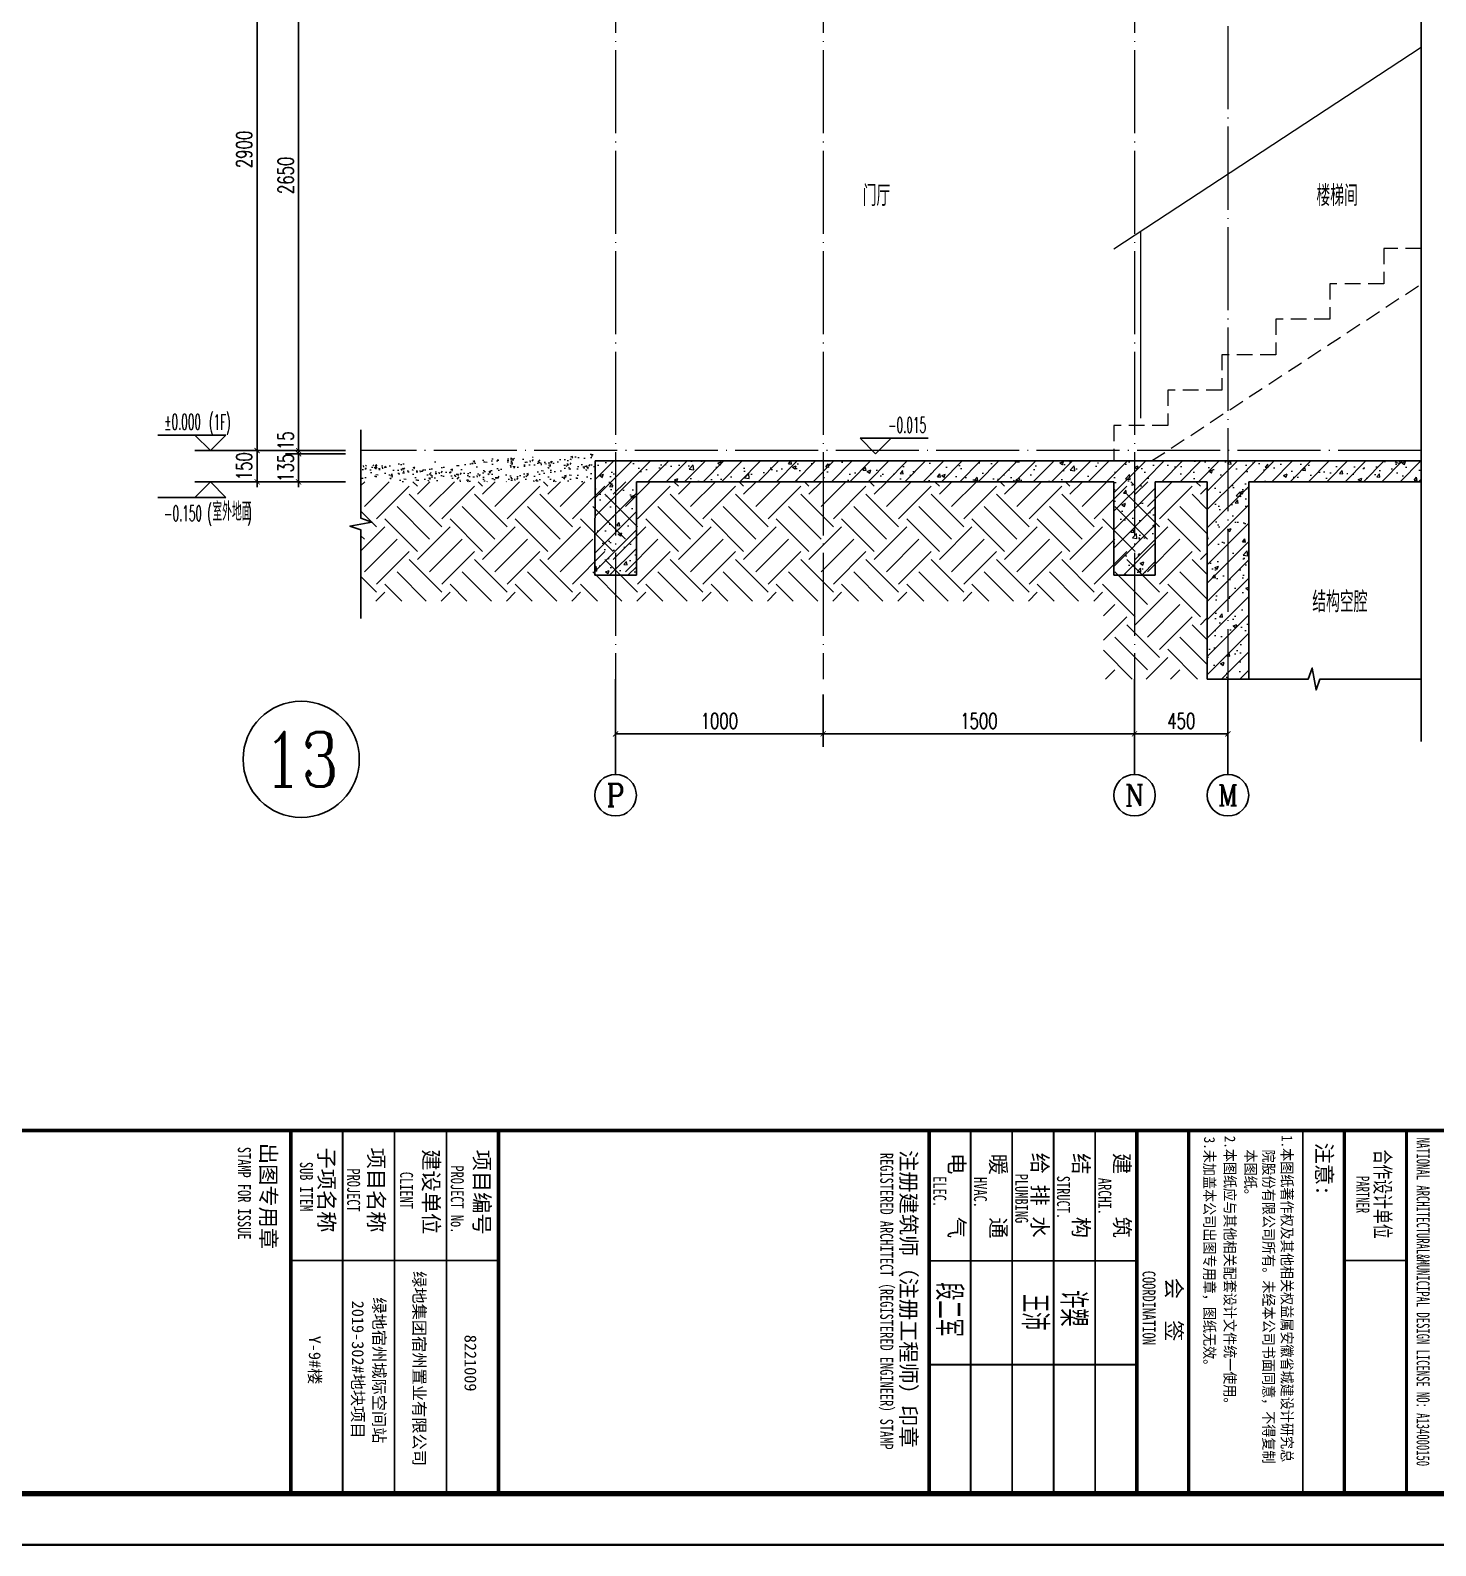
# Model space of a CAD drawing. Extents: x -812054 to 22247, y -644080 to 1003627.
# Drawn here: x -40145 to -33374, y -234941 to -227644 of the extents above; entities that cross this region are included whole.
import ezdxf
from ezdxf.enums import TextEntityAlignment as Align

# ---------------------------------------------------------------- set-up
doc = ezdxf.new("R2010")
doc.units = 0
doc.header["$LTSCALE"] = 1000
doc.linetypes.add('DOTE', pattern=[2.42, 2, -0.2, 0.02, -0.2])
doc.linetypes.add('HIDDEN', pattern=[0.375, 0.25, -0.125])
doc.layers.get('0').update_dxf_attribs({"linetype": 'CONTINUOUS'})
doc.layers.get('DEFPOINTS').update_dxf_attribs({"linetype": 'CONTINUOUS'})
for name, color, linetype in [('A-AXIS_TEXT', 7, 'CONTINUOUS'), ('AXIS', 3, 'CONTINUOUS'), ('DIM_ELEV', 3, 'CONTINUOUS'), ('DIM_SYMB', 3, 'CONTINUOUS'), ('PUB_DIM', 3, 'CONTINUOUS'), ('PUB_TEXT', 2, 'CONTINUOUS'), ('WALL', 5, 'CONTINUOUS'), ('图签文字', 4, 'CONTINUOUS')]:
    doc.layers.add(name, color=color, linetype=linetype)
for name, color, linetype, lineweight in [('AXIS_TEXT', 7, 'CONTINUOUS', 20), ('DOTE', 19, 'DOTE', 9), ('PUB_HATCH', 8, 'CONTINUOUS', 9), ('STAIR', 2, 'CONTINUOUS', 18), ('图框', 9, 'CONTINUOUS', 18), ('图签', 147, 'CONTINUOUS', 18), ('填充', 251, 'CONTINUOUS', 5), ('立面-栏杆', 105, 'CONTINUOUS', 15)]:
    doc.layers.add(name, color=color, linetype=linetype, lineweight=lineweight)
doc.layers.add('yichutu', color=7, linetype='CONTINUOUS', true_color=0xffffff)
doc.styles.add('_TCH_AXIS', font='COMPLEX', dxfattribs={"bigfont": 'GBCBIG'})
doc.styles.add('_TCH_DIM', font='SIMPLEX.shx', dxfattribs={"width": 0.7, "bigfont": 'GBCBIG.shx'})
doc.styles.add('_TCH_DIM_T3', font='SIMPLEX', dxfattribs={"width": 0.705882, "bigfont": 'GBCBIG'})
doc.styles.add('COMPLEX', font='COMPLEX')
doc.styles.add('HT', font='simhei.ttf')
doc.styles.add('TSSD_REIN', font='tssdeng.shx', dxfattribs={"width": 0.7, "height": 300, "bigfont": 'tssdchn.shx'})
doc.styles.add('宋体', font='', dxfattribs={"height": 50})
doc.styles.add('建筑图签-1', font='simhei.ttf', dxfattribs={"width": 0.7})
doc.styles.add('建筑图签-2', font='TXT.shx', dxfattribs={"width": 0.5, "bigfont": 'HZTXT.shx'})
doc.styles.get('宋体').set_extended_font_data('SimSun')
doc.dimstyles.new('_TCH_ARCH&&25', dxfattribs={"dimtxt": 74.375, "dimasz": 25, "dimexe": 62.5, "dimexo": 75, "dimgap": 25, "dimtad": 1, "dimdec": 0, "dimzin": 0, "dimdsep": 46, "dimtxsty": '_TCH_DIM_T3', "dimblk": 'ARCHTICK', "dimcen": 0.09, "dimclrt": 7, "dimazin": 0, "dimtfac": 1, "dimtdec": 0, "dimtix": 1, "dimtmove": 2, "dimatfit": 3, "dimldrblk": 'ARCHTICK', "dimfxl": 1, "dimtolj": 1, "dimtzin": 0, "dimarcsym": 0})
pattern_1 = [(45, (-700045.335, -61224.87), (-44.194174, 44.194174), []), (50, (-700045.33, -61224.87), (179.315046, -15.688034), [18.75, -206.25]), (355, (-700045.33, -61224.87), (-34.687833, 188.048033), [15, -165]), (100.4514, (-700030.4, -61226.18), (144.627345, 172.359886), [15.935047, -175.28553]), (46.1842, (-700045.33, -61174.87), (266.81026, -41.379754), [28.125, -309.375]), (96.6356, (-700023.1, -61178.32), (233.66568, 243.52947), [23.90257, -262.92825]), (351.1842, (-700045.33, -61174.87), (233.66549, 243.52965), [22.5, -247.5]), (21, (-700020.33, -61187.37), (149.226763, -100.654723), [18.75, -206.25]), (326, (-700020.33, -61187.37), (60.828833, 181.28751), [15, -165]), (71.4514, (-700007.9, -61195.76), (210.055657, 80.632624), [15.935047, -175.28553]), (37.5, (-700045.335, -61224.87), (3.039964, 83.2234635), [0, -163, 0, -167.5, 0, -165.625]), (7.5, (-700045.335, -61224.87), (65.767384, 98.602928), [0, -95.5, 0, -159.25, 0, -63.125]), (327.5, (-700101.085, -61224.87), (133.455609, -5.638718), [0, -62.5, 0, -195, 0, -258.75]), (317.5, (-700126.08, -61224.87), (145.796542, 25.026246), [0, -81.25, 0, -129.5, 0, -183.75])]

# ---------------------------------------------------------------- blocks, each defined once
blk = doc.blocks.new('GFDDDDRG')
at = {"layer": '图框'}
blk.add_line((920410, -156002), (920410, -159502), dxfattribs=at)
blk.add_lwpolyline([(923310, -107437), (923310, -159999), (893610, -159999), (893610, -107437)], close=True, dxfattribs=at)
blk.add_lwpolyline([(923310, -107437), (923310, -159999), (893610, -159999), (893610, -107437)], close=True, dxfattribs=at)
at = {"layer": '图框', "const_width": 50}
blk.add_lwpolyline([(894110, -159499), (922810, -159499), (922810, -108687), (894110, -108687)], close=True, dxfattribs=at)
at = {"layer": '图框'}
for points, const_width in [([(894110, -156002), (922810, -156002)], 35), ([(909660, -159502), (909660, -156002)], 35), ([(910160, -156002), (910160, -159502)], 17.5), ([(910660, -156002), (910660, -159502)], 17.5), ([(911160, -156002), (911160, -159502)], 17.5), ([(911660, -156002), (911660, -159502)], 35), ([(911660, -156002), (911660, -159502)], 35), ([(915810, -156006), (915810, -159506)], 35), ([(916210, -156006), (916210, -159506)], 17.5), ([(916610, -156006), (916610, -159506)], 17.5), ([(917010, -156006), (917010, -159506)], 17.5), ([(917410, -156006), (917410, -159506)], 17.5), ([(917810, -156006), (917810, -159506)], 35), ([(917810, -156006), (917810, -159506)], 35), ([(918310, -156006), (918310, -159506)], 30), ([(919410, -156002), (919410, -159502)], 17.5), ([(919810, -156002), (919810, -159502)], 30), ([(919810, -156002), (919810, -159502)], 30), ([(920410, -156002), (920410, -159502)], 30), ([(920410, -156002), (920410, -159502)], 30), ([(909660, -157252), (911660, -157252)], 17.5), ([(917810, -157256), (915810, -157256)], 17.5), ([(920410, -157252), (919810, -157252)], 17.5), ([(917810, -158256), (915810, -158256)], 17.5)]:
    blk.add_lwpolyline(points, dxfattribs=dict(at, const_width=const_width))
for s, height, style, width, p in [('3.未加盖本公司出图专用章，图纸无效。', 105, 'HT', 0.88, (918459, -156061)), (' 2.本图纸应与其他相关配套设计文件统一使用。 ', 105, 'HT', 0.88, (918656, -155989)), ('1.本图纸著作权及其他相关权益属安徽省城建设计研究总', 105, 'HT', 0.88, (919206, -156045)), ('NATIONAL ARCHITECTURAL&MUNICIPAL DESIGN LICENSE NO: A134000150', 125, '建筑图签-1', 0.6, (920507, -156070)), ('STAMP FOR ISSUE', 125, '建筑图签-1', 0.7, (909150, -156158)), ('REGISTERED ARCHITECT（REGISTERED ENGINEER）STAMP', 125, '建筑图签-1', 0.7, (915339, -156216)), ('本图纸。', 105, 'HT', 0.88, (918854, -156184)), ('院股份有限公司所有。未经本公司书面同意，不得复制', 105, 'HT', 0.88, (919029, -156184)), ('SUB ITEM', 125, '建筑图签-1', 0.7, (909748, -156303)), ('PROJECT', 125, '建筑图签-1', 0.7, (910203, -156366)), ('CLIENT', 125, '建筑图签-1', 0.7, (910713, -156399)), ('PROJECT No.', 125, '建筑图签-1', 0.7, (911202, -156337, -899)), ('PLUMBING', 125, '建筑图签-1', 0.7, (916639, -156417)), ('STRUCT.', 125, '建筑图签-1', 0.7, (917042, -156437)), ('PARTNER', 125, '建筑图签-1', 0.6, (919927, -156439)), ('ELEC.', 125, '建筑图签-1', 0.7, (915850, -156441)), ('HVAC.', 125, '建筑图签-1', 0.7, (916242, -156449)), ('ARCHI.', 125, '建筑图签-1', 0.7, (917441, -156457)), ('COORDINATION', 125, '建筑图签-1', 0.7, (917866, -157352))]:
    blk.add_text(s, height=height, rotation=270, dxfattribs=dict(at, style=style, width=width)).set_placement(p)
at = {"layer": '图签', "color": 2, "style": '宋体'}
for s, height, p in [('绿地集团宿州置业有限公司', 114.67, (910841, -157355)), ('绿地宿州城际空间站', 114.7, (910454, -157607)), ('2019-302#地块项目', 114.67, (910249, -157640)), ('Y-9#楼', 114.7, (909834, -157977)), ('8221009', 114.7, (911334, -157968))]:
    blk.add_text(s, height=height, rotation=270, dxfattribs=at).set_placement(p)
at = {"layer": '图签文字', "color": 7, "style": '建筑图签-1'}
for s, p in [('出图专用章', (909369, -156120)), ('注意:', (919541, -156118)), ('子项名称', (909930, -156165)), ('项目名称', (910408, -156165)), ('建设单位', (910937, -156182)), ('项目编号', (911426, -156186)), ('注册建筑师（注册工程师）印章', (915537, -156190)), ('电    气', (916001, -156219)), ('暖    通', (916401, -156224)), ('给 排 水', (916802, -156214)), ('结    构', (917199, -156219)), ('建    筑', (917593, -156217)), ('会  签', (918094, -157419))]:
    blk.add_text(s, height=150, rotation=270, dxfattribs=at).set_placement(p)
at = {"layer": '图签文字', "color": 7, "style": '建筑图签-1', "width": 0.7}
blk.add_text('合作设计单位', height=150, rotation=270, dxfattribs=at).set_placement((920105, -156184))
at = {"layer": '图签文字', "color": 1, "style": '建筑图签-2', "width": 0.7}
for s, p in [('段二军', (915876, -157462)), ('王沛', (916703, -157575)), ('许槊', (917074, -157539))]:
    blk.add_text(s, height=250, rotation=270, dxfattribs=at).set_placement(p)
blk = doc.blocks.new('yct-1051-594-26275-14850-25-1002.0')
at = {"layer": 'yichutu', "color": 7, "true_color": 0xffffff}
blk.add_lwpolyline([(0, 0), (0, 14850), (26275, 14850), (26275, 0)], close=True, dxfattribs=at)
blk = doc.blocks.new('_ArchTick')
at = {"color": 0, "linetype": 'ByBlock', "const_width": 0.15}
blk.add_lwpolyline([(-0.5, -0.5), (0.5, 0.5)], dxfattribs=at)
blk = doc.blocks.new('*D2708')
at = {"layer": 'AXIS', "color": 0, "lineweight": -2, "transparency": 16777216}
for p, q in [((-37325.1, -230842.9), (-37325.1, -231094.4)), ((-36325, -230842.9), (-36325, -231094.4)), ((-37325.1, -231031.9), (-36325, -231031.9))]:
    blk.add_line(p, q, dxfattribs=at)
at = {"layer": 'DEFPOINTS', "color": 0, "transparency": 16777216}
for p in [(-37325.1, -230767.9), (-36325, -230767.9), (-36325, -231031.9)]:
    blk.add_point(p, dxfattribs=at)
at = {"layer": 'AXIS', "color": 0, "lineweight": -2, "transparency": 16777216, "xscale": 25, "yscale": 25, "zscale": 25, "rotation": 180}
blk.add_blockref('_ArchTick', (-37325.1, -231031.9), dxfattribs=at)
at = {"layer": 'AXIS', "color": 0, "lineweight": -2, "transparency": 16777216, "xscale": 25, "yscale": 25, "zscale": 25}
blk.add_blockref('_ArchTick', (-36325, -231031.9), dxfattribs=at)
at = {"layer": 'AXIS', "color": 7, "transparency": 16777216, "insert": (-36825.1, -230969.7), "char_height": 74.38, "attachment_point": 5, "style": '_TCH_DIM_T3'}
blk.add_mtext('\\A1;1000', dxfattribs=at)
blk = doc.blocks.new('*D2709')
at = {"layer": 'AXIS', "color": 0, "lineweight": -2, "transparency": 16777216}
for p, q in [((-36325, -230842.9), (-36325, -231094.4)), ((-34825, -230842.9), (-34825, -231094.4)), ((-36325, -231031.9), (-34825, -231031.9))]:
    blk.add_line(p, q, dxfattribs=at)
at = {"layer": 'DEFPOINTS', "color": 0, "transparency": 16777216}
for p in [(-36325, -230767.9), (-34825, -230767.9), (-34825, -231031.9)]:
    blk.add_point(p, dxfattribs=at)
at = {"layer": 'AXIS', "color": 0, "lineweight": -2, "transparency": 16777216, "xscale": 25, "yscale": 25, "zscale": 25, "rotation": 180}
blk.add_blockref('_ArchTick', (-36325, -231031.9), dxfattribs=at)
at = {"layer": 'AXIS', "color": 0, "lineweight": -2, "transparency": 16777216, "xscale": 25, "yscale": 25, "zscale": 25}
blk.add_blockref('_ArchTick', (-34825, -231031.9), dxfattribs=at)
at = {"layer": 'AXIS', "color": 7, "transparency": 16777216, "insert": (-35575, -230969.7), "char_height": 74.38, "attachment_point": 5, "style": '_TCH_DIM_T3'}
blk.add_mtext('\\A1;1500', dxfattribs=at)
blk = doc.blocks.new('*D2710')
at = {"layer": 'AXIS', "color": 0, "lineweight": -2, "transparency": 16777216}
for p, q in [((-34825, -230842.9), (-34825, -231094.4)), ((-34375, -230842.9), (-34375, -231094.4)), ((-34825, -231031.9), (-34375, -231031.9))]:
    blk.add_line(p, q, dxfattribs=at)
at = {"layer": 'DEFPOINTS', "color": 0, "transparency": 16777216}
for p in [(-34825, -230767.9), (-34375, -230767.9), (-34375, -231031.9)]:
    blk.add_point(p, dxfattribs=at)
at = {"layer": 'AXIS', "color": 0, "lineweight": -2, "transparency": 16777216, "xscale": 25, "yscale": 25, "zscale": 25, "rotation": 180}
blk.add_blockref('_ArchTick', (-34825, -231031.9), dxfattribs=at)
at = {"layer": 'AXIS', "color": 0, "lineweight": -2, "transparency": 16777216, "xscale": 25, "yscale": 25, "zscale": 25}
blk.add_blockref('_ArchTick', (-34375, -231031.9), dxfattribs=at)
at = {"layer": 'AXIS', "color": 7, "transparency": 16777216, "insert": (-34600, -230969.7), "char_height": 74.38, "attachment_point": 5, "style": '_TCH_DIM_T3'}
blk.add_mtext('\\A1;450', dxfattribs=at)
blk = doc.blocks.new('*D2711')
at = {"layer": 'DEFPOINTS', "color": 0, "transparency": 16777216}
for p in [(-38852, -229683.1), (-38552, -229683.1), (-38552, -229818.4)]:
    blk.add_point(p, dxfattribs=at)
at = {"layer": 'PUB_DIM', "color": 0, "lineweight": -2, "transparency": 16777216}
for p, q in [((-38627, -229683.1), (-38914.5, -229683.1)), ((-38852, -229683.1), (-38852, -229658.1)), ((-38852, -229818.4), (-38852, -229683.1)), ((-38627, -229818.4), (-38914.5, -229818.4)), ((-38852, -229818.4), (-38852, -229843.4))]:
    blk.add_line(p, q, dxfattribs=at)
at = {"layer": 'PUB_DIM', "color": 0, "lineweight": -2, "transparency": 16777216, "xscale": 25, "yscale": 25, "zscale": 25}
for p, rotation in [((-38852, -229683.1), 270), ((-38852, -229818.4), 90)]:
    blk.add_blockref('_ArchTick', p, dxfattribs=dict(at, rotation=rotation))
at = {"layer": 'PUB_DIM', "color": 7, "transparency": 16777216, "insert": (-38914.2, -229750.7), "char_height": 74.38, "attachment_point": 5, "rotation": 90, "style": '_TCH_DIM_T3'}
blk.add_mtext('\\A1;135', dxfattribs=at)
blk = doc.blocks.new('*D2712')
at = {"layer": 'DEFPOINTS', "color": 0, "transparency": 16777216}
for p in [(-38852, -229667.9), (-38552, -229667.9), (-38552, -229683.1)]:
    blk.add_point(p, dxfattribs=at)
at = {"layer": 'PUB_DIM', "color": 0, "lineweight": -2, "transparency": 16777216}
for p, q in [((-38627, -229667.9), (-38914.5, -229667.9)), ((-38627, -229683.1), (-38914.5, -229683.1)), ((-38852, -229667.9), (-38852, -229642.9)), ((-38852, -229683.1), (-38852, -229667.9)), ((-38852, -229683.1), (-38852, -229708.1))]:
    blk.add_line(p, q, dxfattribs=at)
at = {"layer": 'PUB_DIM', "color": 0, "lineweight": -2, "transparency": 16777216, "xscale": 25, "yscale": 25, "zscale": 25}
for p, rotation in [((-38852, -229667.9), 270), ((-38852, -229683.1), 90)]:
    blk.add_blockref('_ArchTick', p, dxfattribs=dict(at, rotation=rotation))
at = {"layer": 'PUB_DIM', "color": 7, "transparency": 16777216, "insert": (-38914.2, -229620.5), "char_height": 74.38, "attachment_point": 5, "rotation": 90, "style": '_TCH_DIM_T3'}
blk.add_mtext('\\A1;15', dxfattribs=at)
blk = doc.blocks.new('*D2713')
at = {"layer": 'DEFPOINTS', "color": 0, "transparency": 16777216}
for p in [(-38852, -227017.9), (-38552, -227017.9), (-38552, -229667.9)]:
    blk.add_point(p, dxfattribs=at)
at = {"layer": 'PUB_DIM', "color": 0, "lineweight": -2, "transparency": 16777216}
for p, q in [((-38627, -227017.9), (-38914.5, -227017.9)), ((-38852, -229667.9), (-38852, -227017.9)), ((-38627, -229667.9), (-38914.5, -229667.9))]:
    blk.add_line(p, q, dxfattribs=at)
at = {"layer": 'PUB_DIM', "color": 0, "lineweight": -2, "transparency": 16777216, "xscale": 25, "yscale": 25, "zscale": 25}
for p, rotation in [((-38852, -227017.9), 90), ((-38852, -229667.9), 270)]:
    blk.add_blockref('_ArchTick', p, dxfattribs=dict(at, rotation=rotation))
at = {"layer": 'PUB_DIM', "color": 7, "transparency": 16777216, "insert": (-38914.2, -228342.9), "char_height": 74.38, "attachment_point": 5, "rotation": 90, "style": '_TCH_DIM_T3'}
blk.add_mtext('\\A1;2650', dxfattribs=at)
blk = doc.blocks.new('*D2714')
at = {"layer": 'DEFPOINTS', "color": 0, "transparency": 16777216}
for p in [(-39052, -229667.9), (-38552, -229667.9), (-38552, -229818.4)]:
    blk.add_point(p, dxfattribs=at)
at = {"layer": 'PUB_DIM', "color": 0, "lineweight": -2, "transparency": 16777216}
for p, q in [((-38627, -229667.9), (-39114.5, -229667.9)), ((-39052, -229667.9), (-39052, -229642.9)), ((-39052, -229818.4), (-39052, -229667.9)), ((-38627, -229818.4), (-39114.5, -229818.4)), ((-39052, -229818.4), (-39052, -229843.4))]:
    blk.add_line(p, q, dxfattribs=at)
at = {"layer": 'PUB_DIM', "color": 0, "lineweight": -2, "transparency": 16777216, "xscale": 25, "yscale": 25, "zscale": 25}
for p, rotation in [((-39052, -229667.9), 270), ((-39052, -229818.4), 90)]:
    blk.add_blockref('_ArchTick', p, dxfattribs=dict(at, rotation=rotation))
at = {"layer": 'PUB_DIM', "color": 7, "transparency": 16777216, "insert": (-39114.2, -229743.1), "char_height": 74.38, "attachment_point": 5, "rotation": 90, "style": '_TCH_DIM_T3'}
blk.add_mtext('\\A1;150', dxfattribs=at)
blk = doc.blocks.new('*D2715')
at = {"layer": 'DEFPOINTS', "color": 0, "transparency": 16777216}
for p in [(-39052, -226767.9), (-38552, -226767.9), (-38552, -229667.9)]:
    blk.add_point(p, dxfattribs=at)
at = {"layer": 'PUB_DIM', "color": 0, "lineweight": -2, "transparency": 16777216}
for p, q in [((-38627, -226767.9), (-39114.5, -226767.9)), ((-39052, -229667.9), (-39052, -226767.9)), ((-38627, -229667.9), (-39114.5, -229667.9))]:
    blk.add_line(p, q, dxfattribs=at)
at = {"layer": 'PUB_DIM', "color": 0, "lineweight": -2, "transparency": 16777216, "xscale": 25, "yscale": 25, "zscale": 25}
for p, rotation in [((-39052, -226767.9), 90), ((-39052, -229667.9), 270)]:
    blk.add_blockref('_ArchTick', p, dxfattribs=dict(at, rotation=rotation))
at = {"layer": 'PUB_DIM', "color": 7, "transparency": 16777216, "insert": (-39114.2, -228217.9), "char_height": 74.38, "attachment_point": 5, "rotation": 90, "style": '_TCH_DIM_T3'}
blk.add_mtext('\\A1;2900', dxfattribs=at)
blk = doc.blocks.new('_AXISO')
blk.add_circle((0, 0), 0.5)
at = {"layer": 'A-AXIS_TEXT', "style": 'COMPLEX', "width": 1.041667}
blk.add_attdef('A', text='', height=0.56, dxfattribs=at).set_placement((-0.25, -0.28), (0.25, -0.28), align=Align.FIT)
blk = doc.blocks.new('20210902.15311138')
at = {"layer": 'DOTE', "color": 1, "linetype": 'DOTE', "ltscale": 0.2}
for p, q in [((87398.9, -113645.9), (87398.9, -133245.9)), ((84448.9, -126345.9), (84448.9, -133245.9)), ((85448.9, -126345.9), (85448.9, -133245.9)), ((86948.9, -126345.9), (86948.9, -133245.9)), ((88329.1, -132145.9), (83221.9, -132145.9))]:
    blk.add_line(p, q, dxfattribs=at)

msp = doc.modelspace()

# ---------------------------------------------------------------- hatches: boundary and pattern name
at = {"layer": 'PUB_HATCH'}
h = msp.add_hatch(dxfattribs=at)
h.set_pattern_fill('钢筋混凝土', color=256, scale=25, style=0)
h.set_pattern_definition(pattern_1)
h.paths.add_polyline_path([(-37224.23, -229817.9), (-37424.05, -229717.9), (-37425.03, -230267.72), (-37225.04, -230268.08)])
h = msp.add_hatch(dxfattribs=at)
h.set_pattern_fill('钢筋混凝土', color=256, scale=25, style=0)
h.set_pattern_definition(pattern_1)
h.paths.add_polyline_path([(-34825.04, -229784.57), (-34825.04, -229717.9), (-37424.05, -229717.9), (-37224.23, -229817.9), (-34925.04, -229817.9)])
h = msp.add_hatch(dxfattribs=at)
h.set_pattern_fill('钢筋混凝土', color=256, scale=25, style=0)
h.set_pattern_definition(pattern_1)
h.paths.add_polyline_path([(-34825.04, -229784.57), (-34925.04, -229817.9), (-34925.04, -230267.9), (-34725.04, -230267.9), (-34725.04, -229817.9)])
h = msp.add_hatch(dxfattribs=at)
h.set_pattern_fill('钢筋混凝土', color=256, scale=25, style=0)
h.set_pattern_definition(pattern_1)
h.paths.add_polyline_path([(-34375.04, -229784.57), (-34375.04, -229717.9), (-34825.04, -229717.9), (-34825.04, -229784.57), (-34725.04, -229817.9), (-34475.04, -229817.9)])
h = msp.add_hatch(dxfattribs=at)
h.set_pattern_fill('钢筋混凝土', color=256, scale=25, style=0)
h.set_pattern_definition(pattern_1)
h.paths.add_polyline_path([(-34375.04, -229784.57), (-34475.04, -229817.9), (-34475.07, -230767.88), (-34275.07, -230767.89), (-34275.04, -229817.9)])
h = msp.add_hatch(dxfattribs=at)
h.set_pattern_fill('钢筋混凝土', color=256, scale=25, style=0)
h.set_pattern_definition(pattern_1)
h.paths.add_polyline_path([(-33444.83, -229717.9), (-34375.04, -229717.9), (-34375.04, -229784.57), (-34275.04, -229817.9), (-33444.83, -229817.9)])
at = {"layer": '填充'}
h = msp.add_hatch(dxfattribs=at)
h.set_pattern_fill('AR-CONC', color=256, scale=50, style=0)
h.set_pattern_definition([(50, (-14625023.034, -5585575.62), (91.0923345, -7.96954277), [9.525, -104.775]), (355, (-14625023.03, -5585575.62), (-17.621413, 95.52832144), [7.62, -83.82]), (100.451, (-14625015.44, -5585576.284), (73.47125083, 87.5583439), [8.095, -89.045]), (46.1842, (-14625023.03, -5585550.22), (135.53952045, -21.021164), [14.2875, -157.1625]), (96.6356, (-14625011.74, -5585551.97), (118.7021172, 123.712778), [12.1425, -133.5675]), (351.184, (-14625023.03, -5585550.22), (118.7023029, 123.7125589), [11.43, -125.73]), (21, (-14625010.334, -5585556.57), (75.8074399, -51.13275926), [9.525, -104.775]), (326, (-14625010.33, -5585556.57), (30.9010142, 92.09398306), [7.62, -83.82]), (71.4514, (-14625004.02, -5585560.83), (106.7082454, 40.96142886), [8.095, -89.045]), (37.5, (-14625023.034, -5585575.62), (1.544301625, 42.277519437), [0, -82.804, 0, -85.09, 0, -84.1375]), (7.5, (-14625023.034, -5585575.62), (33.40983126, 50.09028741), [0, -48.514, 0, -80.899, 0, -32.0675]), (327.5, (-14625051.355, -5585575.62), (67.79529758, -2.864372), [0, -31.75, 0, -99.06, 0, -131.445]), (317.5, (-14625064.055, -5585575.62), (74.0645907, 12.71324552), [0, -41.275, 0, -65.786, 0, -93.345])])
h.paths.add_polyline_path([(-38552.05, -229739.22), (-38552.05, -229817.53), (-37425.02, -229817.54), (-37425.02, -229683.1)])
h = msp.add_hatch(dxfattribs=at)
h.set_pattern_fill('EARTH', color=250, scale=70, angle=45, style=0)
h.set_pattern_definition([(45, (-835878.36, -616282.16), (0, 314.308964), [222.25, -222.25]), (45, (-835937.3, -616223.23), (0, 314.308964), [222.25, -222.25]), (45, (-835996.23, -616164.3), (0, 314.308964), [222.25, -222.25]), (135, (-835996.23, -616125), (-314.308964, 0), [222.25, -222.25]), (135, (-835937.3, -616066.07), (-314.308964, 0), [222.25, -222.25]), (135, (-835878.36, -616007.14), (-314.308964, 0), [222.25, -222.25])])
h.paths.add_polyline_path([(-38552.05, -230392.24), (-34975.03, -230392.24), (-34975.03, -230767.88), (-34475.03, -230767.88), (-34475.04, -229817.69), (-38552.05, -229817.91)])

# ---------------------------------------------------------------- linework, layer by layer
at = {"layer": 'AXIS'}
for p, q in [((-37325.07, -230767.88), (-37325.07, -231227.28)), ((-34825.07, -230767.88), (-34825.07, -231227.28)), ((-34375.07, -230767.88), (-34375.07, -231227.28))]:
    msp.add_line(p, q, dxfattribs=at)
at = {"layer": 'AXIS', "color": 6}
msp.add_circle((-38839.65, -231154.46), 280, dxfattribs=at)
at = {"layer": 'DIM_ELEV'}
for p, q in [((-39202.05, -229592.9), (-39530.05, -229592.9)), ((-39277.05, -229667.9), (-39352.05, -229592.9)), ((-39277.05, -229667.9), (-39202.05, -229592.9)), ((-38852.05, -229667.9), (-39352.05, -229667.9)), ((-39277.05, -229818.37), (-39352.05, -229893.37)), ((-38852.05, -229818.37), (-39352.05, -229818.37)), ((-39277.05, -229818.37), (-39202.05, -229893.37)), ((-39202.05, -229893.37), (-39530.05, -229893.37))]:
    msp.add_line(p, q, dxfattribs=at)
at = {"layer": 'DIM_ELEV', "color": 6}
for p, q in [((-36072.57, -229683.01), (-36147.57, -229608.01)), ((-36147.57, -229608.01), (-35819.57, -229608.01)), ((-36072.57, -229683.01), (-35997.57, -229608.01))]:
    msp.add_line(p, q, dxfattribs=at)
at = {"layer": 'DIM_SYMB'}
for points in [[(-33444.83, -211747.88), (-33444.83, -221379.77), (-33392.33, -221398.88), (-33497.33, -221417.39), (-33444.83, -221436.02), (-33444.83, -231067.9)], [(-38552.05, -229567.9), (-38552.05, -229993.9), (-38499.55, -230013), (-38604.55, -230031.52), (-38552.05, -230050.15), (-38552.05, -230476.14)], [(-34475.04, -230767.88), (-33988.06, -230767.88), (-33968.95, -230715.38), (-33950.43, -230820.38), (-33931.81, -230767.88), (-33444.83, -230767.88)]]:
    msp.add_lwpolyline(points, dxfattribs=at)
at = {"layer": 'STAIR', "linetype": 'HIDDEN', "ltscale": 0.3}
msp.add_line((-34742.71, -229717.9), (-33444.83, -228866.35), dxfattribs=at)
msp.add_lwpolyline([(-33444.83, -228694.36), (-33624.98, -228694.36), (-33624.98, -228864.95), (-33884.98, -228864.95), (-33884.98, -229035.54), (-34144.98, -229035.54), (-34144.98, -229206.13), (-34404.98, -229206.13), (-34404.98, -229376.71), (-34664.98, -229376.71), (-34664.98, -229547.3), (-34924.98, -229547.3), (-34924.98, -229717.89)], dxfattribs=at)
at = {"layer": 'WALL'}
for p, q in [((-37424.05, -229717.9), (-37425.03, -230267.72)), ((-34825.04, -229717.9), (-37424.05, -229717.9)), ((-34375.04, -229717.9), (-34825.04, -229717.9)), ((-33444.83, -229717.9), (-34375.04, -229717.9)), ((-33444.83, -229817.9), (-33444.83, -229717.9)), ((-37224.23, -229817.9), (-37225.04, -230268.08)), ((-34925.04, -229817.9), (-37224.23, -229817.9)), ((-34925.04, -229817.9), (-34925.04, -230267.9)), ((-34725.04, -229817.9), (-34725.04, -230267.9)), ((-34475.04, -229817.9), (-34725.04, -229817.9)), ((-34475.04, -229817.9), (-34475.07, -230767.88)), ((-34275.04, -229817.9), (-34275.07, -230767.89)), ((-33444.83, -229817.9), (-34275.04, -229817.9)), ((-37225.04, -230268.08), (-37425.03, -230267.72)), ((-34725.04, -230267.9), (-34925.04, -230267.9)), ((-34275.07, -230767.89), (-34475.07, -230767.88))]:
    msp.add_line(p, q, dxfattribs=at)
at = {"layer": '立面-栏杆', "color": 4}
for p, q in [((-33444.83, -227726.45), (-34924.99, -228697.6)), ((-34794.98, -229512.3), (-34794.98, -228612.3))]:
    msp.add_line(p, q, dxfattribs=at)

# ---------------------------------------------------------------- block references
at = {"xscale": 0.5, "yscale": 0.5, "zscale": 0.5}
msp.add_blockref('GFDDDDRG', (-493719.72, -154941.4), dxfattribs=at)
at = {"layer": 'AXIS'}
ref = msp.add_blockref('_AXISO', (-37325.07, -231327.28), dxfattribs=dict(at, xscale=200, yscale=200, zscale=200))
ref.add_attrib('A', 'P', dxfattribs={"layer": 'AXIS_TEXT', "height": 108.81, "style": '_TCH_AXIS'}).set_placement((-37369.11, -231381.68), (-37281.02, -231381.68), align=Align.FIT)
ref = msp.add_blockref('_AXISO', (-34825.07, -231327.28), dxfattribs=dict(at, xscale=200, yscale=200, zscale=200))
ref.add_attrib('A', 'N', dxfattribs={"layer": 'AXIS_TEXT', "height": 103.82, "style": '_TCH_AXIS'}).set_placement((-34872.03, -231379.18), (-34778.1, -231379.18), align=Align.FIT)
ref = msp.add_blockref('_AXISO', (-34375.07, -231327.28), dxfattribs=dict(at, xscale=200, yscale=200, zscale=200))
ref.add_attrib('A', 'M', dxfattribs={"layer": 'AXIS_TEXT', "height": 98.99, "style": '_TCH_AXIS'}).set_placement((-34424.57, -231376.77), (-34325.57, -231376.77), align=Align.FIT)
at = {"layer": 'DOTE'}
msp.add_blockref('20210902.15311138', (-121773.96, -97522.01), dxfattribs=at)
at = {"layer": 'yichutu', "rotation": 270}
msp.add_blockref('yct-1051-594-26275-14850-25-1002.0', (-46914.83, -208659.88), dxfattribs=at)

# ---------------------------------------------------------------- texts
at = {"layer": 'AXIS_TEXT', "color": 6, "style": '_TCH_AXIS'}
msp.add_text('13', height=262.756, dxfattribs=at).set_placement((-39021.07, -231285.84), (-38658.22, -231285.84), align=Align.FIT)
at = {"layer": 'PUB_TEXT'}
for s, height, style, width, p in [('门厅', 100, 'TSSD_REIN', 0.7, (-36134.82, -228490.13)), ('楼梯间', 100, 'TSSD_REIN', 0.7, (-33949.04, -228490.13)), ('%%P0.000', 74.375, '_TCH_DIM', 0.494118, (-39499.05, -229566.65)), ('(1F)', 74.375, '_TCH_DIM', 0.494118, (-39283.67, -229567.88)), ('(', 74.38, '_TCH_DIM', 0.494118, (-39291.72, -230005.9)), ('室外地面', 89.362, '_TCH_DIM', 0.7, (-39267.22, -230005.9)), (')', 74.38, '_TCH_DIM', 0.494118, (-39100.42, -230005.9)), ('-0.150', 74.375, '_TCH_DIM', 0.494118, (-39500.45, -230007.12)), ('结构空腔', 100, 'TSSD_REIN', 0.7, (-33968.95, -230446.1))]:
    msp.add_text(s, height=height, dxfattribs=dict(at, style=style, width=width)).set_placement(p)
at = {"layer": 'PUB_TEXT', "color": 6, "style": '_TCH_DIM', "width": 0.494118}
msp.add_text('-0.015', height=74.375, dxfattribs=at).set_placement((-36012.57, -229581.76))

# ---------------------------------------------------------------- dimensions: what is measured, and where the dimension line sits
at = {"layer": 'AXIS'}
for p1, p2, picture, middle in [((-37325.07, -230767.9), (-36325.04, -230767.9), '*D2708', (-36825.05, -230969.75)), ((-36325.04, -230767.9), (-34825.04, -230767.9), '*D2709', (-35575.04, -230969.75)), ((-34825.04, -230767.9), (-34375.04, -230767.9), '*D2710', (-34600.04, -230969.75))]:
    dim = msp.add_aligned_dim(p1=p1, p2=p2, distance=-264.03, dimstyle='_TCH_ARCH&&25', dxfattribs=at)
    dim.commit()
    dim.dimension.update_dxf_attribs({"geometry": picture, "text_midpoint": middle})
at = {"layer": 'PUB_DIM'}
for p1, p2, distance, picture, middle in [((-38552.05, -229667.9), (-38552.05, -226767.9), 500, '*D2715', (-39114.24, -228217.9)), ((-38552.05, -229667.9), (-38552.05, -227017.9), 300, '*D2713', (-38914.24, -228342.9)), ((-38552.05, -229818.37), (-38552.05, -229667.9), 500, '*D2714', (-39114.24, -229743.14)), ((-38552.05, -229818.37), (-38552.05, -229683.1), 300, '*D2711', (-38914.24, -229750.74))]:
    dim = msp.add_aligned_dim(p1=p1, p2=p2, distance=distance, dimstyle='_TCH_ARCH&&25', dxfattribs=at)
    dim.commit()
    dim.dimension.update_dxf_attribs({"geometry": picture, "text_midpoint": middle})
dim = msp.add_linear_dim(base=(-38852.05, -229667.9), p1=(-38552.05, -229683.1), p2=(-38552.05, -229667.9), angle=90, dimstyle='_TCH_ARCH&&25', dxfattribs=at)
dim.commit()
dim.dimension.update_dxf_attribs({"geometry": '*D2712', "text_midpoint": (-38914.24, -229620.48), "dimtype": 161})

doc.saveas('drawing.dxf')
